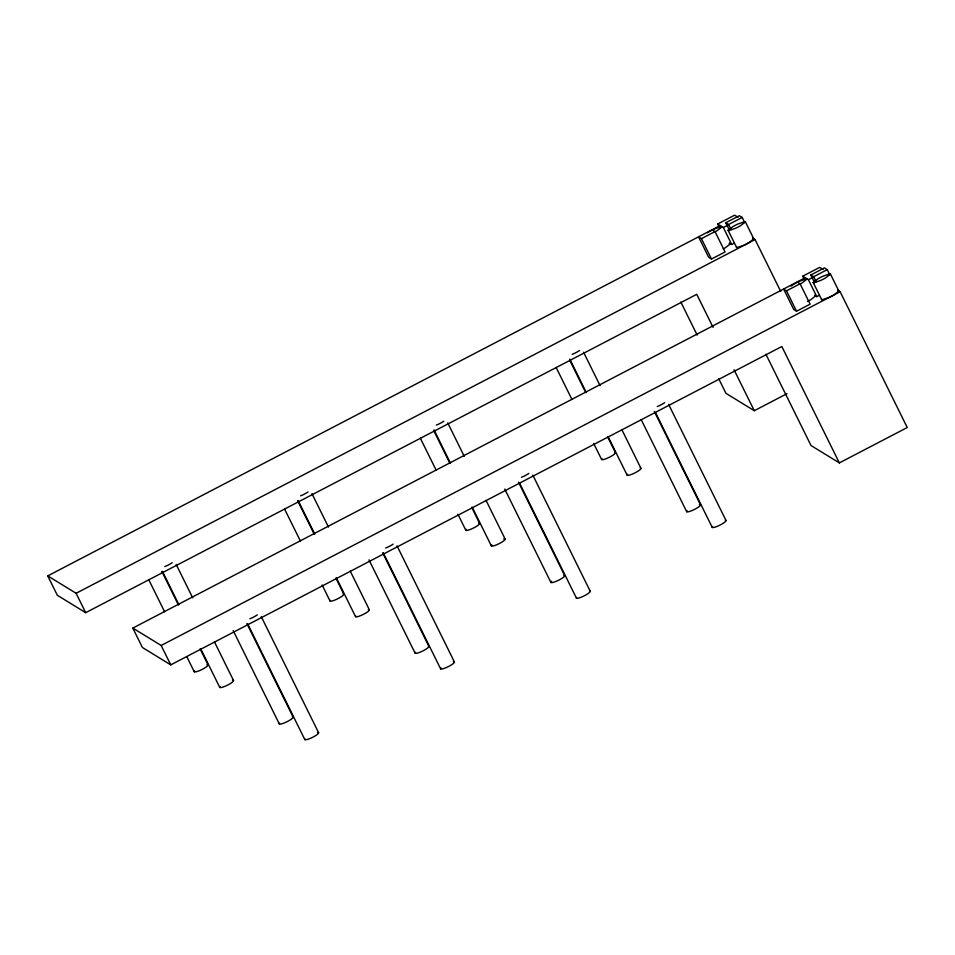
<?xml version="1.0" encoding="UTF-8"?>
<svg xmlns="http://www.w3.org/2000/svg" width="955" height="955" viewBox="0 0 955 955"><rect width="100%" height="100%" fill="white"/><g stroke="black" fill="none" stroke-linecap="round" stroke-linejoin="round"><path stroke-width="1.43" d="M736.747 246.891L736.556 247.285A6.196 1.146 -26.3 0 0 737.081 247.608L744.196 245.149A11.926 2.197 -26.3 0 0 748.863 242.713L753.77 238.905A6.196 1.146 -26.3 0 0 753.256 238.595L752.934 238.607M821.813 299.082L821.622 299.476A6.196 1.146 -26.3 0 0 822.148 299.798L829.262 297.339A11.926 2.197 -26.3 0 0 833.93 294.904L838.836 291.096A6.196 1.146 -26.3 0 0 838.323 290.786L838.001 290.798M791.003 286.13L792.041 285.354M707.595 232.745L708.98 231.874M792.662 284.936L794.787 283.623A11.926 2.197 -26.3 0 1 799.454 281.188L806.581 278.741A6.196 1.146 -26.3 0 1 807.094 279.051L802.188 282.859A11.926 2.197 -26.3 0 1 799.908 284.113M719.592 227.935L717.659 224.019L734.634 215.173L738.036 217.263M713.099 327.386L696.756 294.319L85.687 612.68L57.336 595.287L47.75 575.889L720.106 225.595M728.904 229.14L725.752 222.778L739.337 215.699L742.166 217.442L744.685 222.527M701.424 238.666L715.009 231.588L725.072 251.953L711.499 259.032L708.658 257.289L698.594 236.924L701.424 238.666L711.499 259.032M725.752 222.778L728.593 224.509L742.166 217.442M717.659 224.019L723.329 227.505L728.546 224.783M729.453 243.083L731.721 244.48L734.323 243.119M47.75 575.889L76.102 593.282L755.071 239.55L780.736 291.466M804.659 280.125L802.725 276.21L819.7 267.364L823.103 269.453M837.666 290.225L840.137 291.741L907.25 427.53L839.35 462.9L781.823 346.51L170.754 664.871L142.402 647.478L132.817 628.08L805.172 277.786M814.591 282.596L810.819 274.968L824.404 267.889L827.233 269.632L829.752 274.718M786.49 290.857L800.075 283.778L810.138 304.144L796.566 311.223L793.724 309.48L783.661 289.114L786.49 290.857L796.566 311.223M810.819 274.968L813.66 276.699L827.233 269.632M802.725 276.21L808.396 279.696L813.612 276.974M814.52 295.274L816.788 296.671L819.39 295.31M132.817 628.08L161.168 645.473L840.137 291.741M718.745 378.765L725.931 393.317L754.283 410.71L786.932 393.711M729.178 243.597L729.895 243.525A6.196 1.146 -26.3 0 1 730.42 243.835L725.514 247.643A11.926 2.197 -26.3 0 1 723.233 248.897M814.651 295.728L814.961 295.716A6.196 1.146 -26.3 0 1 815.486 296.026L810.58 299.834A11.926 2.197 -26.3 0 1 807.524 301.482M752.6 238.034L755.071 239.55M712.167 229.845L715.009 231.588M797.234 282.035L800.075 283.778M839.35 462.9L810.998 445.507L765.898 354.245M830.42 273.99L838.812 290.965M813.66 276.699L816.167 281.797M813.266 282.644L821.646 299.619M808.396 279.696L816.788 296.671M745.354 221.799L753.746 238.774M728.593 224.509L731.1 229.606M728.199 230.453L736.58 247.429M723.329 227.505L731.721 244.48M734.025 369.716L754.283 410.71M680.831 302.055L697.174 335.121M668.631 404.419L726.003 520.499M655.512 412.644L712.227 527.387M654.33 411.438L700.492 504.837M641.211 419.663L686.705 511.725M583.565 352.228L600.05 385.581M621.812 429.607L640.936 468.308M569.789 359.116L586.275 392.469M608.037 436.495L627.16 475.196M569.92 360.584L585.749 392.601M607.511 436.638L615.426 452.646M556.144 367.472L571.961 399.5M593.724 443.526L601.638 459.534M532.842 475.16L590.214 591.24M519.723 483.385L576.438 598.128M518.529 482.191L564.692 575.59M504.753 489.079L550.916 582.478M447.776 422.97L464.261 456.323M486.023 500.36L505.147 539.05M434 429.857L450.485 463.223M472.248 507.248L491.371 545.938M434.131 431.326L449.948 463.354M471.71 507.38L479.625 523.388M420.343 438.226L436.172 470.242M457.934 514.268L465.849 530.288M397.053 545.914L454.425 661.994M383.277 552.802L440.637 668.882M382.74 552.933L428.902 646.332M368.964 559.821L415.127 653.22M311.987 493.723L328.472 527.076M350.234 571.102L369.358 609.803M298.211 500.611L314.696 533.964M336.447 577.99L355.57 616.691M297.674 500.742L314.159 534.096M335.921 578.133L343.836 594.141M284.554 508.967L300.383 540.996M322.145 585.021L330.06 601.029M261.264 616.655L318.624 732.736M247.476 623.543L304.848 739.624M246.951 623.687L293.113 717.074M233.175 630.575L279.326 723.974M176.198 564.465L192.683 597.818M214.433 641.856L233.557 680.545M162.41 571.353L178.895 604.718M200.657 648.743L219.781 687.433M161.884 571.496L178.37 604.849M200.132 648.875L208.047 664.883M148.765 579.721L164.594 611.737M187.013 657.1L194.259 671.783M161.168 645.473L170.754 664.871M76.102 593.282L85.687 612.68M664.668 402.652A7.7 1.421 -26.3 0 1 657.243 406.52M725.251 520.296A7.7 1.421 -26.3 0 1 719.509 525.334A7.7 1.421 -26.3 0 1 712.657 526.42M699.382 504.67A7.7 1.421 -26.3 0 1 694.321 509.504A7.7 1.421 -26.3 0 1 687.134 510.77M528.879 473.394A7.7 1.421 -26.3 0 1 521.442 477.273M589.462 591.05A7.7 1.421 -26.3 0 1 584.066 595.908A7.7 1.421 -26.3 0 1 576.641 597.424M563.939 575.388A7.7 1.421 -26.3 0 1 557.839 580.592A7.7 1.421 -26.3 0 1 551.644 581.225M393.09 544.147A7.7 1.421 -26.3 0 1 385.653 548.015M453.327 661.827A7.7 1.421 -26.3 0 1 448.253 666.662A7.7 1.421 -26.3 0 1 441.079 667.915M428.425 646.141A7.7 1.421 -26.3 0 1 422.062 651.322A7.7 1.421 -26.3 0 1 415.556 652.265M257.289 614.889A7.7 1.421 -26.3 0 1 249.864 618.768M317.526 732.569A7.7 1.421 -26.3 0 1 312.81 737.224A7.7 1.421 -26.3 0 1 305.051 738.919M292.361 716.883A7.7 1.421 -26.3 0 1 286.954 721.741A7.7 1.421 -26.3 0 1 279.54 723.269M714.841 231.922A11.926 2.197 -26.3 0 0 717.121 230.668L722.028 226.86A6.196 1.146 -26.3 0 0 721.514 226.55L714.388 228.997A11.926 2.197 -26.3 0 0 709.72 231.432M206.949 664.728A7.7 1.421 -26.3 0 1 201.875 669.551A7.7 1.421 -26.3 0 1 194.689 670.816M172.222 562.698A7.7 1.421 -26.3 0 1 164.797 566.578M232.459 680.378A7.7 1.421 -26.3 0 1 227.397 685.213A7.7 1.421 -26.3 0 1 220.211 686.478M343.084 593.95A7.7 1.421 -26.3 0 1 337.688 598.797A7.7 1.421 -26.3 0 1 330.263 600.325M308.023 491.956A7.7 1.421 -26.3 0 1 300.586 495.824M368.26 609.636A7.7 1.421 -26.3 0 1 363.545 614.292A7.7 1.421 -26.3 0 1 355.785 615.987M478.873 523.197A7.7 1.421 -26.3 0 1 473.119 528.222A7.7 1.421 -26.3 0 1 466.279 529.321M443.812 421.203A7.7 1.421 -26.3 0 1 436.375 425.082M503.643 538.954A7.7 1.421 -26.3 0 1 503.488 541.055A7.7 1.421 -26.3 0 1 494.666 545.544A7.7 1.421 -26.3 0 1 491.801 544.983M614.674 452.455A7.7 1.421 -26.3 0 1 608.92 457.481A7.7 1.421 -26.3 0 1 602.068 458.579M579.601 350.461A7.7 1.421 -26.3 0 1 572.176 354.329M640.184 468.105A7.7 1.421 -26.3 0 1 634.442 473.143A7.7 1.421 -26.3 0 1 627.59 474.229M728.223 230.131L728.176 230.31A6.196 1.146 -26.3 0 0 728.689 230.632L735.804 228.173A11.926 2.197 -26.3 0 0 740.471 225.738L745.378 221.93A6.196 1.146 -26.3 0 0 744.864 221.62L737.749 224.067A11.926 2.197 -26.3 0 0 733.082 226.502L728.223 230.131M813.29 282.322L813.242 282.501A6.196 1.146 -26.3 0 0 813.755 282.823L820.87 280.364A11.926 2.197 -26.3 0 0 825.538 277.929L830.444 274.121A6.196 1.146 -26.3 0 0 829.931 273.81L822.816 276.258A11.926 2.197 -26.3 0 0 818.149 278.693L813.29 282.322"/></g></svg>
